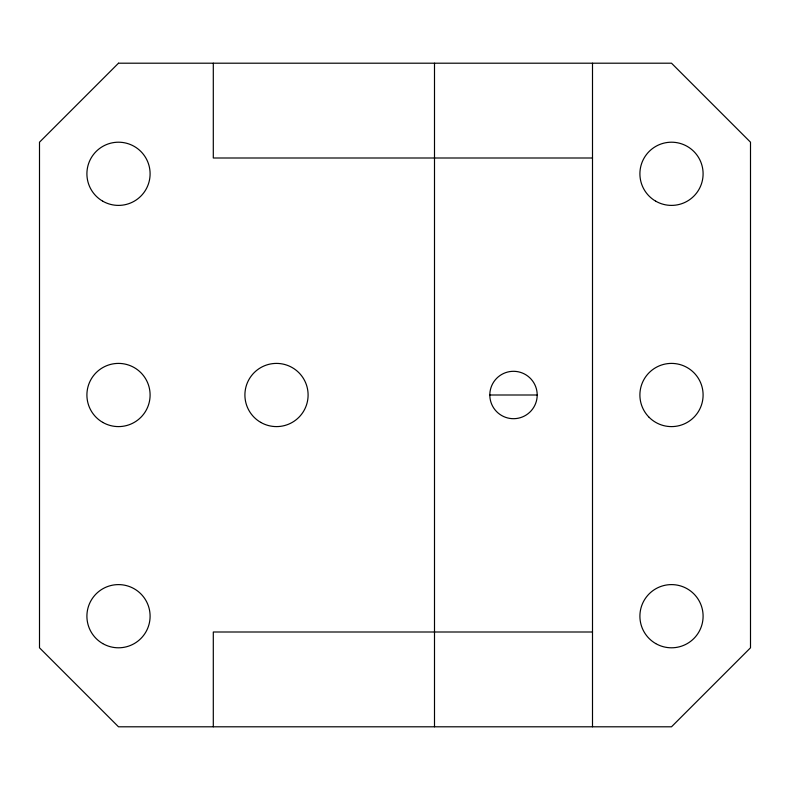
<?xml version="1.0" encoding="UTF-8"?>
<svg xmlns="http://www.w3.org/2000/svg" width="790" height="790" viewBox="0 0 790 790"><rect width="100%" height="100%" fill="white"/><g stroke="black" fill="none" stroke-linecap="round" stroke-linejoin="round"><path stroke-width="1.19" d="M592.5 158L213.3 158L213.3 63.2M489.8 395L537.2 395A23.7 23.7 0 0 0 501.65 374.48A23.7 23.7 0 0 0 501.65 415.52A23.7 23.7 0 0 0 537.2 395M592.5 632L213.3 632L213.3 726.8M592.5 63.2L592.5 726.8M434.5 63.2L434.5 726.8M118.5 63.2L39.5 142.2L39.5 647.8L118.5 726.8L671.5 726.8L750.5 647.8L750.5 142.2L671.5 63.2L118.5 63.2M655.7 201.164A31.6 31.6 0 0 0 703.1 173.8A31.6 31.6 0 0 0 655.7 146.436A31.6 31.6 0 0 0 655.7 201.164M655.7 643.564A31.6 31.6 0 0 0 703.1 616.2A31.6 31.6 0 0 0 655.7 588.836A31.6 31.6 0 0 0 655.7 643.564M649.153 417.347A31.6 31.6 0 0 0 702.024 403.176A31.6 31.6 0 0 0 663.324 364.476A31.6 31.6 0 0 0 649.153 417.347M260.7 422.364A31.6 31.6 0 0 0 308.1 395A31.6 31.6 0 0 0 260.7 367.636A31.6 31.6 0 0 0 260.7 422.364M102.7 422.364A31.6 31.6 0 0 0 150.1 395A31.6 31.6 0 0 0 102.7 367.636A31.6 31.6 0 0 0 102.7 422.364M102.7 643.564A31.6 31.6 0 0 0 150.1 616.2A31.6 31.6 0 0 0 102.7 588.836A31.6 31.6 0 0 0 102.7 643.564M102.7 201.164A31.6 31.6 0 0 0 150.1 173.8A31.6 31.6 0 0 0 102.7 146.436A31.6 31.6 0 0 0 102.7 201.164"/></g></svg>
